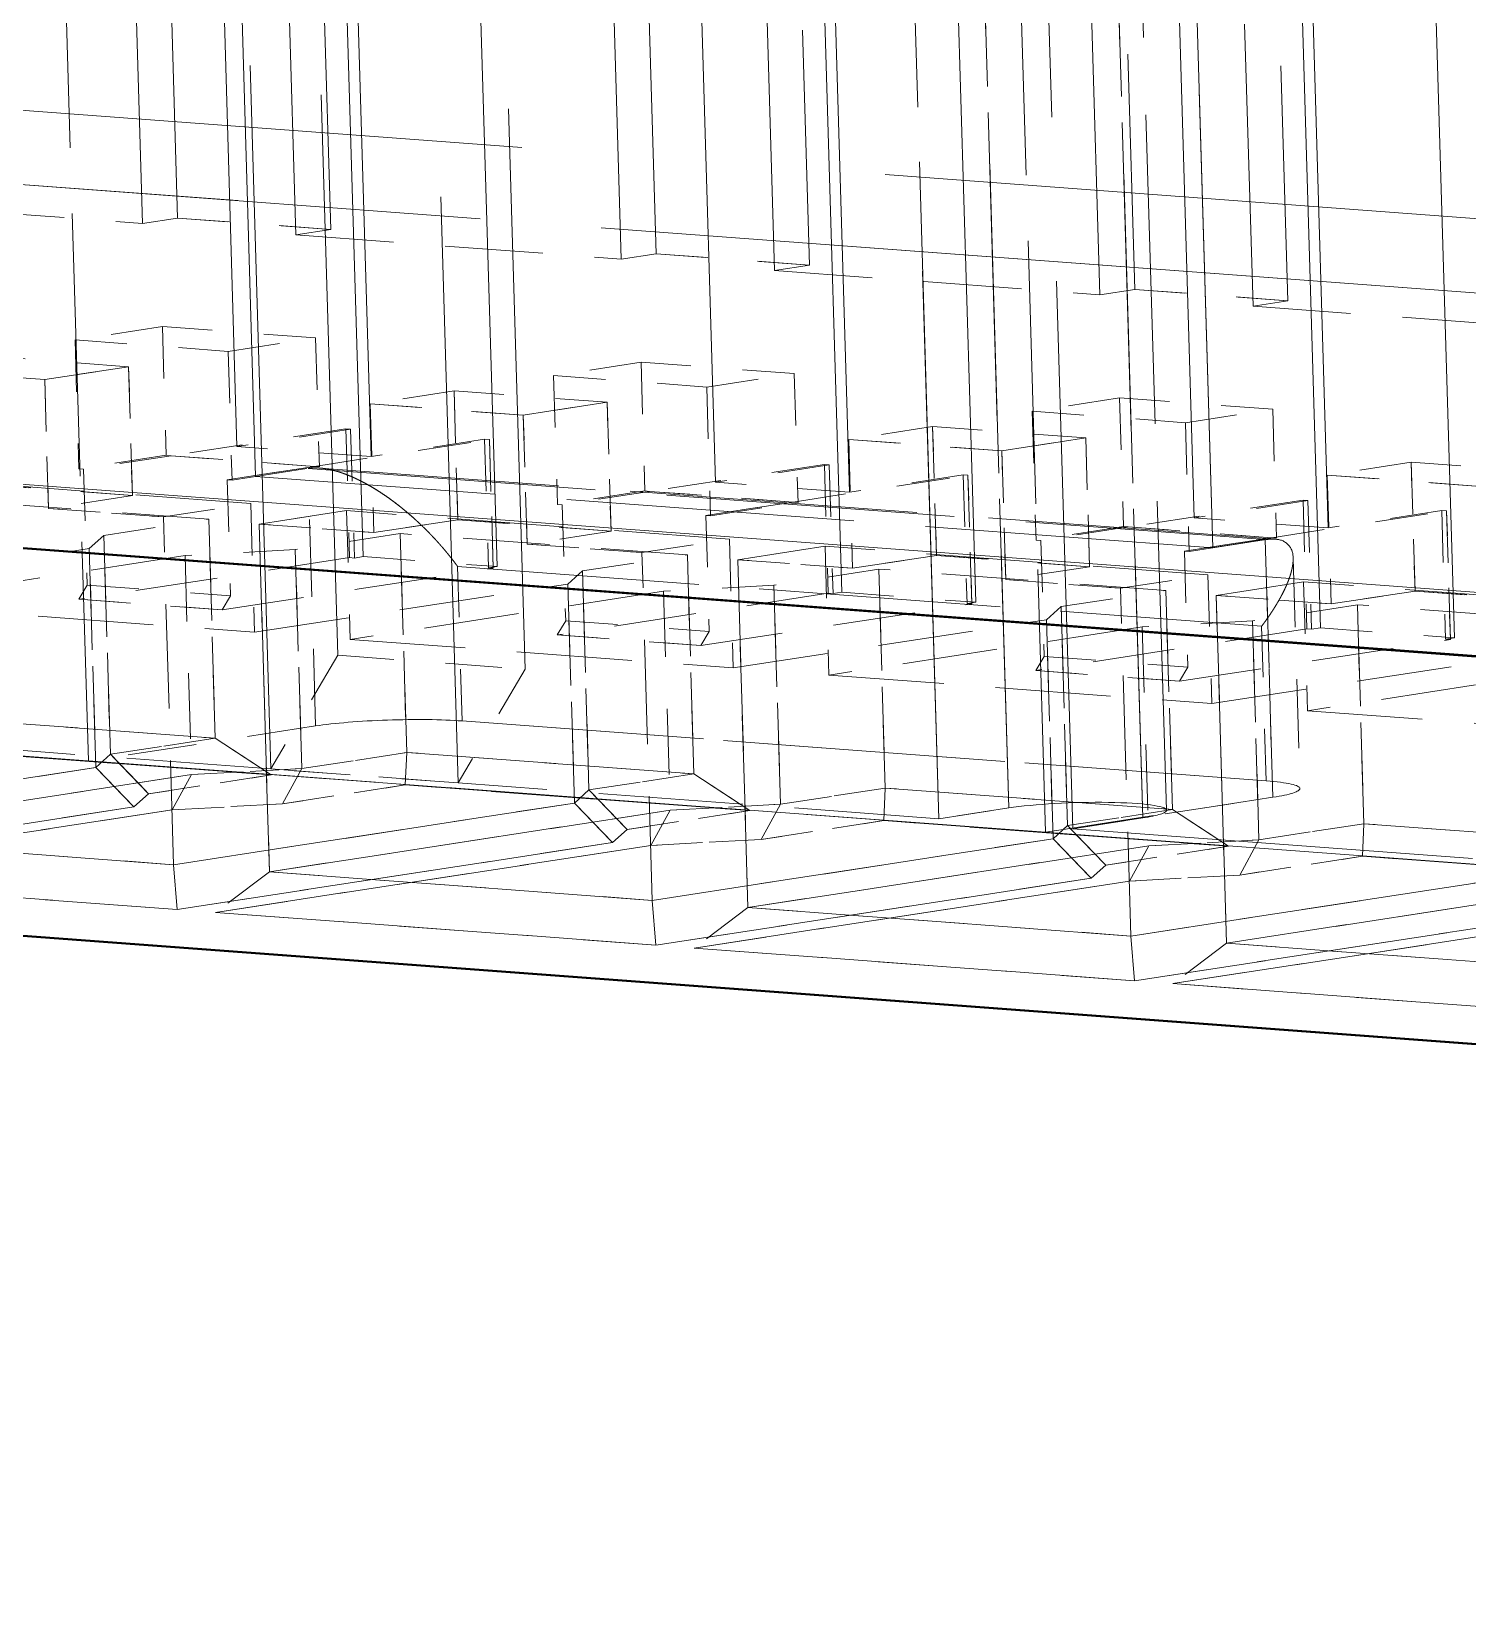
# Model space of a CAD drawing. Extents: x 23 to 417, y 3 to 294.
# Drawn here: x 359.63 to 362.398, y 105.832 to 108.879 of the extents above; entities that cross this region are included whole.
import ezdxf

# ---------------------------------------------------------------- set-up
doc = ezdxf.new("R2010")
doc.units = 0
doc.linetypes.add('DASHED', pattern=[15, 12, -3])
doc.layers.get('0').update_dxf_attribs({"lineweight": 13})

# ---------------------------------------------------------------- blocks, each defined once
blk = doc.blocks.new('BLOCK3535')
at = {"color": 7, "linetype": 'DASHED', "lineweight": 13, "ltscale": 0.216095}
for p, q in [((15.6548, -40.6669), (15.9106, -49.3069)), ((15.6548, -40.6669), (15.9106, -49.3069)), ((16.3768, -40.7207), (16.6326, -49.3607)), ((16.3768, -40.7207), (16.6326, -49.3607))]:
    blk.add_line(p, q, dxfattribs=at)
at = {"color": 7, "linetype": 'DASHED', "lineweight": 13, "ltscale": 0.20616}
for p, q in [((16.0085, -48.9272), (15.7644, -40.6844)), ((16.0085, -48.9272), (15.7644, -40.6844)), ((16.5252, -48.9657), (16.2812, -40.7229)), ((16.5252, -48.9657), (16.2812, -40.7229)), ((17.854, -49.0646), (17.6099, -40.8218)), ((17.854, -49.0646), (17.6099, -40.8218)), ((18.3707, -49.1031), (18.1267, -40.8603)), ((18.3707, -49.1031), (18.1267, -40.8603)), ((19.6995, -49.202), (19.4554, -40.9593)), ((19.6995, -49.202), (19.4554, -40.9593)), ((20.2162, -49.2405), (19.9722, -40.9978)), ((20.2162, -49.2405), (19.9722, -40.9978))]:
    blk.add_line(p, q, dxfattribs=at)
at = {"color": 7, "linetype": 'DASHED', "lineweight": 13, "ltscale": 0.19374}
for p, q in [((15.522, -48.5031), (15.2927, -40.7569)), ((15.522, -48.5031), (15.2927, -40.7569)), ((16.0388, -48.5416), (15.8094, -40.7954)), ((16.0388, -48.5416), (15.8094, -40.7954)), ((17.3675, -48.6405), (17.1382, -40.8943)), ((17.3675, -48.6405), (17.1382, -40.8943)), ((17.8842, -48.679), (17.6549, -40.9328)), ((17.8842, -48.679), (17.6549, -40.9328)), ((19.213, -48.778), (18.9837, -41.0317)), ((19.213, -48.778), (18.9837, -41.0317)), ((19.7297, -48.8165), (19.5004, -41.0702)), ((19.7297, -48.8165), (19.5004, -41.0702))]:
    blk.add_line(p, q, dxfattribs=at)
at = {"color": 7, "linetype": 'DASHED', "lineweight": 13, "ltscale": 0.22603}
for p, q in [((15.6528, -49.7456), (15.3852, -40.7083)), ((15.6528, -49.7456), (15.3852, -40.7083)), ((16.1072, -40.7621), (16.3747, -49.7994)), ((16.1072, -40.7621), (16.3747, -49.7994))]:
    blk.add_line(p, q, dxfattribs=at)
at = {"color": 7, "linetype": 'DASHED', "lineweight": 13, "ltscale": 0.211127}
for p, q in [((18.2283, -49.9374), (17.9784, -41.496)), ((17.9784, -41.496), (18.2283, -49.9374)), ((18.4952, -41.5345), (18.7451, -49.9759)), ((18.4952, -41.5345), (18.7451, -49.9759))]:
    blk.add_line(p, q, dxfattribs=at)
at = {"color": 7, "linetype": 'DASHED', "lineweight": 13, "ltscale": 0.176353}
for p, q in [((15.385, -41.5669), (15.5937, -48.618)), ((15.385, -41.5669), (15.5937, -48.618)), ((19.076, -41.8418), (19.2847, -48.8928)), ((19.2847, -48.8928), (19.076, -41.8418))]:
    blk.add_line(p, q, dxfattribs=at)
at = {"color": 7, "linetype": 'DASHED', "lineweight": 13}
blk.add_line((70.8736, -52.8313), (-48.7142, -43.9261), dxfattribs=at)
at = {"color": 7, "linetype": 'DASHED', "lineweight": 13, "ltscale": 0.090661}
for p, q in [((15.1857, -43.9973), (15.293, -47.6221)), ((15.1857, -43.9973), (15.293, -47.6221)), ((15.1582, -47.6428), (15.0509, -44.018)), ((15.1582, -47.6428), (15.0509, -44.018)), ((15.7763, -44.0412), (15.8836, -47.6661)), ((15.7763, -44.0412), (15.8836, -47.6661)), ((15.7488, -47.6868), (15.6415, -44.0619)), ((15.7488, -47.6868), (15.6415, -44.0619)), ((17.0037, -47.7802), (16.8964, -44.1554)), ((17.0037, -47.7802), (16.8964, -44.1554)), ((17.0312, -44.1347), (17.1385, -47.7595)), ((17.0312, -44.1347), (17.1385, -47.7595)), ((17.6217, -44.1787), (17.7291, -47.8035)), ((17.6217, -44.1787), (17.7291, -47.8035)), ((17.5943, -47.8242), (17.487, -44.1994)), ((17.5943, -47.8242), (17.487, -44.1994)), ((18.8492, -47.9177), (18.7419, -44.2928)), ((18.8492, -47.9177), (18.7419, -44.2928)), ((18.8767, -44.2721), (18.984, -47.8969)), ((18.8767, -44.2721), (18.984, -47.8969)), ((19.4398, -47.9616), (19.3325, -44.3368)), ((19.4398, -47.9616), (19.3325, -44.3368)), ((19.4672, -44.3161), (19.5746, -47.9409)), ((19.4672, -44.3161), (19.5746, -47.9409))]:
    blk.add_line(p, q, dxfattribs=at)
at = {"color": 7, "lineweight": 35}
blk.add_line((69.7953, -52.997), (-49.7925, -44.0918), dxfattribs=at)
at = {"color": 7, "linetype": 'DASHED', "lineweight": 13, "ltscale": 0.099354}
for p, q in [((18.4979, -49.896), (18.3803, -45.9235)), ((18.3803, -45.9235), (18.4979, -49.896)), ((19.1061, -49.9048), (18.9885, -45.9324)), ((19.1061, -49.9048), (18.9885, -45.9324)), ((19.0147, -49.9344), (18.8971, -45.962)), ((18.8971, -45.962), (19.0147, -49.9344))]:
    blk.add_line(p, q, dxfattribs=at)
at = {"color": 7, "linetype": 'DASHED', "lineweight": 13, "ltscale": 0.084451}
for p, q in [((14.8492, -46.338), (14.9492, -49.7146)), ((14.8492, -46.338), (14.9492, -49.7146)), ((18.6402, -49.9894), (18.5402, -46.6129)), ((18.6402, -49.9894), (18.5402, -46.6129))]:
    blk.add_line(p, q, dxfattribs=at)
at = {"color": 7, "linetype": 'DASHED', "lineweight": 13, "ltscale": 0.468202}
for p, q in [((4.0137, -46.4115), (22.69, -47.8022)), ((4.0137, -46.4115), (22.69, -47.8022)), ((22.5289, -48.0764), (3.8526, -46.6856)), ((3.8526, -46.6856), (22.5289, -48.0764))]:
    blk.add_line(p, q, dxfattribs=at)
at = {"color": 7, "linetype": 'DASHED', "lineweight": 13, "ltscale": 0.03146}
for p, q in [((13.9033, -47.5494), (15.1582, -47.6428)), ((13.9033, -47.5494), (15.1582, -47.6428)), ((15.7488, -47.6868), (17.0037, -47.7802)), ((15.7488, -47.6868), (17.0037, -47.7802)), ((17.5943, -47.8242), (18.8492, -47.9177)), ((17.5943, -47.8242), (18.8492, -47.9177)), ((19.4398, -47.9616), (20.6947, -48.0551)), ((19.4398, -47.9616), (20.6947, -48.0551))]:
    blk.add_line(p, q, dxfattribs=at)
at = {"color": 7, "linetype": 'DASHED', "lineweight": 13, "ltscale": 0.003409}
for p, q in [((15.1582, -47.6428), (15.293, -47.6221)), ((15.293, -47.6221), (15.1582, -47.6428)), ((15.8836, -47.6661), (15.7488, -47.6868)), ((15.8836, -47.6661), (15.7488, -47.6868)), ((17.0037, -47.7802), (17.1385, -47.7595)), ((17.1385, -47.7595), (17.0037, -47.7802)), ((17.7291, -47.8035), (17.5943, -47.8242)), ((17.7291, -47.8035), (17.5943, -47.8242)), ((18.8492, -47.9177), (18.984, -47.8969)), ((18.984, -47.8969), (18.8492, -47.9177)), ((19.5746, -47.9409), (19.4398, -47.9616)), ((19.5746, -47.9409), (19.4398, -47.9616))]:
    blk.add_line(p, q, dxfattribs=at)
at = {"color": 7, "linetype": 'DASHED', "lineweight": 13, "ltscale": 0.014805}
for p, q in [((15.293, -47.6221), (15.8836, -47.6661)), ((15.8836, -47.6661), (15.293, -47.6221)), ((17.1385, -47.7595), (17.7291, -47.8035)), ((17.7291, -47.8035), (17.1385, -47.7595)), ((18.984, -47.8969), (19.5746, -47.9409)), ((19.5746, -47.9409), (18.984, -47.8969)), ((15.8251, -48.084), (15.2345, -48.0401)), ((15.8251, -48.084), (15.2345, -48.0401)), ((14.8976, -48.0918), (15.4881, -48.1358)), ((14.8976, -48.0918), (15.4881, -48.1358)), ((14.7805, -48.2445), (14.1899, -48.2005)), ((14.1899, -48.2005), (14.7805, -48.2445)), ((15.104, -48.1948), (14.5134, -48.1508)), ((15.104, -48.1948), (14.5134, -48.1508)), ((17.6706, -48.2215), (17.08, -48.1775)), ((17.6706, -48.2215), (17.08, -48.1775)), ((16.743, -48.2293), (17.3336, -48.2732)), ((16.743, -48.2293), (17.3336, -48.2732)), ((16.9495, -48.3322), (16.3589, -48.2883)), ((16.9495, -48.3322), (16.3589, -48.2883)), ((19.5161, -48.3589), (18.9255, -48.3149)), ((19.5161, -48.3589), (18.9255, -48.3149)), ((16.626, -48.3819), (16.0354, -48.338)), ((16.0354, -48.338), (16.626, -48.3819)), ((18.5885, -48.3667), (19.1791, -48.4107)), ((18.5885, -48.3667), (19.1791, -48.4107)), ((18.7949, -48.4697), (18.2044, -48.4257)), ((18.7949, -48.4697), (18.2044, -48.4257)), ((18.4715, -48.5194), (17.8809, -48.4754)), ((17.8809, -48.4754), (18.4715, -48.5194)), ((20.6404, -48.6071), (20.0499, -48.5631)), ((20.6404, -48.6071), (20.0499, -48.5631)), ((20.3169, -48.6568), (19.7264, -48.6128)), ((19.7264, -48.6128), (20.3169, -48.6568)), ((14.5281, -48.6474), (15.1187, -48.6914)), ((15.1187, -48.6914), (14.5281, -48.6474)), ((16.3736, -48.7848), (16.9642, -48.8288)), ((16.9642, -48.8288), (16.3736, -48.7848)), ((18.2191, -48.9222), (18.8096, -48.9662)), ((18.8096, -48.9662), (18.2191, -48.9222)), ((20.0646, -49.0597), (20.6551, -49.1036)), ((20.6551, -49.1036), (20.0646, -49.0597))]:
    blk.add_line(p, q, dxfattribs=at)
at = {"color": 7, "linetype": 'DASHED', "lineweight": 13, "ltscale": 0.008523}
for p, q in [((15.2345, -48.0401), (14.8976, -48.0918)), ((15.2345, -48.0401), (14.8976, -48.0918)), ((15.4881, -48.1358), (15.8251, -48.084)), ((15.4881, -48.1358), (15.8251, -48.084)), ((17.08, -48.1775), (16.743, -48.2293)), ((17.08, -48.1775), (16.743, -48.2293)), ((17.3336, -48.2732), (17.6706, -48.2215)), ((17.3336, -48.2732), (17.6706, -48.2215)), ((18.9255, -48.3149), (18.5885, -48.3667)), ((18.9255, -48.3149), (18.5885, -48.3667)), ((19.1791, -48.4107), (19.5161, -48.3589)), ((19.1791, -48.4107), (19.5161, -48.3589)), ((15.2492, -48.5366), (14.9123, -48.5884)), ((15.2492, -48.5366), (14.9123, -48.5884)), ((15.2677, -48.538), (14.9307, -48.5898)), ((15.2677, -48.538), (14.9307, -48.5898)), ((15.4844, -48.631), (15.8213, -48.5792)), ((15.8213, -48.5792), (15.4844, -48.631)), ((15.5028, -48.6324), (15.8398, -48.5806)), ((15.5028, -48.6324), (15.8398, -48.5806)), ((17.0947, -48.674), (16.7577, -48.7258)), ((17.0947, -48.674), (16.7577, -48.7258)), ((17.1132, -48.6754), (16.7762, -48.7272)), ((17.1132, -48.6754), (16.7762, -48.7272)), ((15.2381, -48.7741), (15.5751, -48.7223)), ((15.2381, -48.7741), (15.5751, -48.7223)), ((15.6072, -48.8015), (15.9442, -48.7498)), ((15.9442, -48.7498), (15.6072, -48.8015)), ((17.3299, -48.7684), (17.6668, -48.7166)), ((17.6668, -48.7166), (17.3299, -48.7684)), ((17.3483, -48.7698), (17.6853, -48.718)), ((17.3483, -48.7698), (17.6853, -48.718)), ((18.9402, -48.8115), (18.6032, -48.8632)), ((18.9402, -48.8115), (18.6032, -48.8632)), ((17.0836, -48.9115), (17.4206, -48.8597)), ((17.0836, -48.9115), (17.4206, -48.8597)), ((18.9587, -48.8128), (18.6217, -48.8646)), ((18.9587, -48.8128), (18.6217, -48.8646)), ((19.1753, -48.9058), (19.5123, -48.8541)), ((19.5123, -48.8541), (19.1753, -48.9058)), ((19.1938, -48.9072), (19.5308, -48.8554)), ((19.1938, -48.9072), (19.5308, -48.8554)), ((17.4527, -48.939), (17.7897, -48.8872)), ((17.7897, -48.8872), (17.4527, -48.939)), ((18.9291, -49.0489), (19.266, -48.9971)), ((18.9291, -49.0489), (19.266, -48.9971)), ((19.2982, -49.0764), (19.6351, -49.0246)), ((19.6351, -49.0246), (19.2982, -49.0764))]:
    blk.add_line(p, q, dxfattribs=at)
at = {"color": 7, "linetype": 'DASHED', "lineweight": 13, "ltscale": 0.012419}
for p, q in [((15.2345, -48.0401), (15.2492, -48.5366)), ((15.2345, -48.0401), (15.2492, -48.5366)), ((14.8976, -48.0918), (14.9123, -48.5884)), ((14.8976, -48.0918), (14.9123, -48.5884)), ((15.4881, -48.1358), (15.5028, -48.6324)), ((15.4881, -48.1358), (15.5028, -48.6324)), ((15.8251, -48.084), (15.8398, -48.5806)), ((15.8251, -48.084), (15.8398, -48.5806)), ((15.1187, -48.6914), (15.104, -48.1948)), ((15.104, -48.1948), (15.1187, -48.6914)), ((17.08, -48.1775), (17.0947, -48.674)), ((17.08, -48.1775), (17.0947, -48.674)), ((14.7952, -48.7411), (14.7805, -48.2445)), ((14.7805, -48.2445), (14.7952, -48.7411)), ((16.743, -48.2293), (16.7577, -48.7258)), ((16.743, -48.2293), (16.7577, -48.7258)), ((17.6706, -48.2215), (17.6853, -48.718)), ((17.6706, -48.2215), (17.6853, -48.718)), ((16.3736, -48.7848), (16.3589, -48.2883)), ((16.3589, -48.2883), (16.3736, -48.7848)), ((17.3336, -48.2732), (17.3483, -48.7698)), ((17.3336, -48.2732), (17.3483, -48.7698)), ((18.9255, -48.3149), (18.9402, -48.8115)), ((18.9255, -48.3149), (18.9402, -48.8115)), ((16.0354, -48.338), (16.0501, -48.8345)), ((16.0354, -48.338), (16.0501, -48.8345)), ((16.6407, -48.8785), (16.626, -48.3819)), ((16.626, -48.3819), (16.6407, -48.8785)), ((16.9642, -48.8288), (16.9495, -48.3322)), ((16.9495, -48.3322), (16.9642, -48.8288)), ((18.5885, -48.3667), (18.6032, -48.8632)), ((18.5885, -48.3667), (18.6032, -48.8632)), ((19.5161, -48.3589), (19.5308, -48.8554)), ((19.5161, -48.3589), (19.5308, -48.8554)), ((15.9416, -48.4344), (15.9563, -48.931)), ((15.9416, -48.4344), (15.9563, -48.931)), ((15.9601, -48.4358), (15.9748, -48.9324)), ((15.9601, -48.4358), (15.9748, -48.9324)), ((18.2191, -48.9222), (18.2044, -48.4257)), ((18.2044, -48.4257), (18.2191, -48.9222)), ((19.1791, -48.4107), (19.1938, -48.9072)), ((19.1791, -48.4107), (19.1938, -48.9072)), ((16.4768, -48.4743), (16.4915, -48.9709)), ((16.4768, -48.4743), (16.4915, -48.9709)), ((16.51, -48.9722), (16.4953, -48.4757)), ((16.4953, -48.4757), (16.51, -48.9722)), ((17.8809, -48.4754), (17.8956, -48.9719)), ((17.8809, -48.4754), (17.8956, -48.9719)), ((18.8096, -48.9662), (18.7949, -48.4697)), ((18.7949, -48.4697), (18.8096, -48.9662)), ((18.4862, -49.0159), (18.4715, -48.5194)), ((18.4715, -48.5194), (18.4862, -49.0159)), ((20.0646, -49.0597), (20.0499, -48.5631)), ((20.0499, -48.5631), (20.0646, -49.0597)), ((17.7871, -48.5719), (17.8018, -49.0684)), ((17.7871, -48.5719), (17.8018, -49.0684)), ((17.8056, -48.5732), (17.8203, -49.0698)), ((17.8056, -48.5732), (17.8203, -49.0698)), ((18.3223, -48.6117), (18.337, -49.1083)), ((18.3223, -48.6117), (18.337, -49.1083)), ((18.3555, -49.1097), (18.3408, -48.6131)), ((18.3408, -48.6131), (18.3555, -49.1097)), ((19.7264, -48.6128), (19.7411, -49.1094)), ((19.7264, -48.6128), (19.7411, -49.1094)), ((15.5751, -48.7223), (15.5898, -49.2188)), ((15.5751, -48.7223), (15.5898, -49.2188)), ((15.9442, -48.7498), (15.9589, -49.2463)), ((15.9442, -48.7498), (15.9589, -49.2463)), ((19.6326, -48.7093), (19.6473, -49.2059)), ((19.6326, -48.7093), (19.6473, -49.2059)), ((19.6511, -48.7107), (19.6658, -49.2072)), ((19.6511, -48.7107), (19.6658, -49.2072)), ((20.1678, -48.7492), (20.1825, -49.2457)), ((20.1678, -48.7492), (20.1825, -49.2457)), ((20.201, -49.2471), (20.1863, -48.7505)), ((20.1863, -48.7505), (20.201, -49.2471)), ((17.4206, -48.8597), (17.4353, -49.3563)), ((17.4206, -48.8597), (17.4353, -49.3563)), ((17.7897, -48.8872), (17.8044, -49.3837)), ((17.7897, -48.8872), (17.8044, -49.3837)), ((19.266, -48.9971), (19.2807, -49.4937)), ((19.266, -48.9971), (19.2807, -49.4937)), ((19.6351, -49.0246), (19.6498, -49.5212)), ((19.6351, -49.0246), (19.6498, -49.5212))]:
    blk.add_line(p, q, dxfattribs=at)
at = {"color": 7, "lineweight": 35, "ltscale": 0.397879}
for p, q in [((21.2461, -49.382), (5.3749, -48.2002)), ((5.3749, -48.2002), (21.2461, -49.382))]:
    blk.add_line(p, q, dxfattribs=at)
at = {"color": 7, "linetype": 'DASHED', "lineweight": 13, "ltscale": 0.008182}
for p, q in [((15.104, -48.1948), (14.7805, -48.2445)), ((14.7805, -48.2445), (15.104, -48.1948)), ((16.3589, -48.2883), (16.0354, -48.338)), ((16.3589, -48.2883), (16.0354, -48.338)), ((16.9495, -48.3322), (16.626, -48.3819)), ((16.626, -48.3819), (16.9495, -48.3322)), ((18.2044, -48.4257), (17.8809, -48.4754)), ((18.2044, -48.4257), (17.8809, -48.4754)), ((18.7949, -48.4697), (18.4715, -48.5194)), ((18.4715, -48.5194), (18.7949, -48.4697)), ((20.0499, -48.5631), (19.7264, -48.6128)), ((20.0499, -48.5631), (19.7264, -48.6128)), ((15.1187, -48.6914), (14.7952, -48.7411)), ((15.1187, -48.6914), (14.7952, -48.7411)), ((16.0501, -48.8345), (16.3736, -48.7848)), ((16.3736, -48.7848), (16.0501, -48.8345)), ((16.9642, -48.8288), (16.6407, -48.8785)), ((16.9642, -48.8288), (16.6407, -48.8785)), ((17.8956, -48.9719), (18.2191, -48.9222)), ((18.2191, -48.9222), (17.8956, -48.9719)), ((18.8096, -48.9662), (18.4862, -49.0159)), ((18.8096, -48.9662), (18.4862, -49.0159)), ((19.7411, -49.1094), (20.0646, -49.0597)), ((20.0646, -49.0597), (19.7411, -49.1094))]:
    blk.add_line(p, q, dxfattribs=at)
at = {"color": 7, "linetype": 'DASHED', "lineweight": 13, "ltscale": 0.017046}
for p, q in [((15.9416, -48.4344), (15.2677, -48.538)), ((15.9416, -48.4344), (15.2677, -48.538)), ((15.8213, -48.5792), (16.4953, -48.4757)), ((15.8213, -48.5792), (16.4953, -48.4757)), ((17.7871, -48.5719), (17.1132, -48.6754)), ((17.7871, -48.5719), (17.1132, -48.6754)), ((17.6668, -48.7166), (18.3408, -48.6131)), ((17.6668, -48.7166), (18.3408, -48.6131)), ((19.6326, -48.7093), (18.9587, -48.8128)), ((19.6326, -48.7093), (18.9587, -48.8128)), ((19.5123, -48.8541), (20.1863, -48.7505)), ((19.5123, -48.8541), (20.1863, -48.7505))]:
    blk.add_line(p, q, dxfattribs=at)
at = {"color": 7, "linetype": 'DASHED', "lineweight": 13, "ltscale": 0.01108}
for p, q in [((15.9601, -48.4358), (15.522, -48.5031)), ((15.9601, -48.4358), (15.522, -48.5031)), ((16.4768, -48.4743), (16.0388, -48.5416)), ((16.4768, -48.4743), (16.0388, -48.5416)), ((17.8056, -48.5732), (17.3675, -48.6405)), ((17.8056, -48.5732), (17.3675, -48.6405)), ((18.3223, -48.6117), (17.8842, -48.679)), ((18.3223, -48.6117), (17.8842, -48.679)), ((19.6511, -48.7107), (19.213, -48.778)), ((19.6511, -48.7107), (19.213, -48.778)), ((20.1678, -48.7492), (19.7297, -48.8165)), ((20.1678, -48.7492), (19.7297, -48.8165))]:
    blk.add_line(p, q, dxfattribs=at)
at = {"color": 7, "linetype": 'DASHED', "lineweight": 13, "ltscale": 0.00046265}
for p, q in [((15.9601, -48.4358), (15.9416, -48.4344)), ((15.9601, -48.4358), (15.9416, -48.4344)), ((16.4953, -48.4757), (16.4768, -48.4743)), ((16.4953, -48.4757), (16.4768, -48.4743)), ((15.2677, -48.538), (15.2492, -48.5366)), ((15.2677, -48.538), (15.2492, -48.5366)), ((14.9123, -48.5884), (14.9307, -48.5898)), ((14.9123, -48.5884), (14.9307, -48.5898)), ((15.8398, -48.5806), (15.8213, -48.5792)), ((15.8398, -48.5806), (15.8213, -48.5792)), ((17.8056, -48.5732), (17.7871, -48.5719)), ((17.8056, -48.5732), (17.7871, -48.5719)), ((18.3408, -48.6131), (18.3223, -48.6117)), ((18.3408, -48.6131), (18.3223, -48.6117)), ((15.4844, -48.631), (15.5028, -48.6324)), ((15.4844, -48.631), (15.5028, -48.6324)), ((17.1132, -48.6754), (17.0947, -48.674)), ((17.1132, -48.6754), (17.0947, -48.674)), ((16.7577, -48.7258), (16.7762, -48.7272)), ((16.7577, -48.7258), (16.7762, -48.7272)), ((17.6853, -48.718), (17.6668, -48.7166)), ((17.6853, -48.718), (17.6668, -48.7166)), ((19.6511, -48.7107), (19.6326, -48.7093)), ((19.6511, -48.7107), (19.6326, -48.7093)), ((20.1863, -48.7505), (20.1678, -48.7492)), ((20.1863, -48.7505), (20.1678, -48.7492)), ((17.3299, -48.7684), (17.3483, -48.7698)), ((17.3299, -48.7684), (17.3483, -48.7698)), ((18.9587, -48.8128), (18.9402, -48.8115)), ((18.9587, -48.8128), (18.9402, -48.8115)), ((18.6032, -48.8632), (18.6217, -48.8646)), ((18.6032, -48.8632), (18.6217, -48.8646)), ((19.5308, -48.8554), (19.5123, -48.8541)), ((19.5308, -48.8554), (19.5123, -48.8541)), ((15.9748, -48.9324), (15.9563, -48.931)), ((15.9748, -48.9324), (15.9563, -48.931)), ((19.1753, -48.9058), (19.1938, -48.9072)), ((19.1753, -48.9058), (19.1938, -48.9072)), ((16.51, -48.9722), (16.4915, -48.9709)), ((16.51, -48.9722), (16.4915, -48.9709)), ((17.8203, -49.0698), (17.8018, -49.0684)), ((17.8203, -49.0698), (17.8018, -49.0684)), ((18.3555, -49.1097), (18.337, -49.1083)), ((18.3555, -49.1097), (18.337, -49.1083)), ((19.6658, -49.2072), (19.6473, -49.2059)), ((19.6658, -49.2072), (19.6473, -49.2059)), ((20.201, -49.2471), (20.1825, -49.2457)), ((20.201, -49.2471), (20.1825, -49.2457))]:
    blk.add_line(p, q, dxfattribs=at)
at = {"color": 7, "linetype": 'DASHED', "lineweight": 13, "ltscale": 0.012954}
for p, q in [((16.0388, -48.5416), (15.522, -48.5031)), ((16.0388, -48.5416), (15.522, -48.5031)), ((17.8842, -48.679), (17.3675, -48.6405)), ((17.8842, -48.679), (17.3675, -48.6405)), ((19.7297, -48.8165), (19.213, -48.778)), ((19.7297, -48.8165), (19.213, -48.778)), ((16.0085, -48.9272), (16.5252, -48.9657)), ((16.0085, -48.9272), (16.5252, -48.9657)), ((17.854, -49.0646), (18.3707, -49.1031)), ((17.854, -49.0646), (18.3707, -49.1031)), ((19.6995, -49.202), (20.2162, -49.2405)), ((19.6995, -49.202), (20.2162, -49.2405))]:
    blk.add_line(p, q, dxfattribs=at)
at = {"color": 7, "linetype": 'DASHED', "lineweight": 13, "ltscale": 0.013879}
for p, q in [((15.2677, -48.538), (15.8213, -48.5792)), ((15.8213, -48.5792), (15.2677, -48.538)), ((17.1132, -48.6754), (17.6668, -48.7166)), ((17.6668, -48.7166), (17.1132, -48.6754)), ((18.9587, -48.8128), (19.5123, -48.8541)), ((19.5123, -48.8541), (18.9587, -48.8128)), ((14.9439, -49.0367), (15.4976, -49.0779)), ((14.9439, -49.0367), (15.4976, -49.0779)), ((15.4654, -49.1327), (14.9117, -49.0915)), ((14.9117, -49.0915), (15.4654, -49.1327)), ((16.7894, -49.1741), (17.3431, -49.2153)), ((16.7894, -49.1741), (17.3431, -49.2153)), ((17.3109, -49.2701), (16.7572, -49.2289)), ((16.7572, -49.2289), (17.3109, -49.2701)), ((18.6349, -49.3115), (19.1886, -49.3527)), ((18.6349, -49.3115), (19.1886, -49.3527)), ((19.1563, -49.4076), (18.6027, -49.3663)), ((18.6027, -49.3663), (19.1563, -49.4076))]:
    blk.add_line(p, q, dxfattribs=at)
at = {"color": 7, "linetype": 'DASHED', "lineweight": 13, "ltscale": 0.037012}
for p, q in [((15.5751, -48.7223), (14.0987, -48.6123)), ((15.5751, -48.7223), (14.0987, -48.6123)), ((17.4206, -48.8597), (15.9442, -48.7498)), ((17.4206, -48.8597), (15.9442, -48.7498)), ((19.266, -48.9971), (17.7897, -48.8872)), ((19.266, -48.9971), (17.7897, -48.8872)), ((21.1115, -49.1346), (19.6351, -49.0246)), ((21.1115, -49.1346), (19.6351, -49.0246)), ((14.1134, -49.1089), (15.5898, -49.2188)), ((14.1134, -49.1089), (15.5898, -49.2188)), ((15.9589, -49.2463), (17.4353, -49.3563)), ((15.9589, -49.2463), (17.4353, -49.3563)), ((17.8044, -49.3837), (19.2807, -49.4937)), ((17.8044, -49.3837), (19.2807, -49.4937)), ((19.6498, -49.5212), (21.1262, -49.6311)), ((19.6498, -49.5212), (21.1262, -49.6311)), ((15.2778, -50.1147), (13.8014, -50.0048)), ((13.8014, -50.0048), (15.2778, -50.1147)), ((17.1233, -50.2522), (15.6469, -50.1422)), ((15.6469, -50.1422), (17.1233, -50.2522)), ((18.9688, -50.3896), (17.4924, -50.2797)), ((17.4924, -50.2797), (18.9688, -50.3896)), ((20.8143, -50.527), (19.3379, -50.4171)), ((19.3379, -50.4171), (20.8143, -50.527))]:
    blk.add_line(p, q, dxfattribs=at)
at = {"color": 7, "linetype": 'DASHED', "lineweight": 13, "ltscale": 0.011177}
for p, q in [((14.9307, -48.5898), (14.9439, -49.0367)), ((14.9307, -48.5898), (14.9439, -49.0367)), ((15.4844, -48.631), (15.4976, -49.0779)), ((15.4844, -48.631), (15.4976, -49.0779)), ((16.7762, -48.7272), (16.7894, -49.1741)), ((16.7762, -48.7272), (16.7894, -49.1741)), ((17.3299, -48.7684), (17.3431, -49.2153)), ((17.3299, -48.7684), (17.3431, -49.2153)), ((18.6217, -48.8646), (18.6349, -49.3115)), ((18.6217, -48.8646), (18.6349, -49.3115)), ((19.1753, -48.9058), (19.1886, -49.3527)), ((19.1753, -48.9058), (19.1886, -49.3527))]:
    blk.add_line(p, q, dxfattribs=at)
at = {"color": 7, "linetype": 'DASHED', "lineweight": 13, "ltscale": 0.005114}
for p, q in [((15.5937, -48.618), (15.7959, -48.5869)), ((15.5937, -48.618), (15.7959, -48.5869)), ((19.2847, -48.8928), (19.4869, -48.8617)), ((19.4869, -48.8617), (19.2847, -48.8928))]:
    blk.add_line(p, q, dxfattribs=at)
at = {"color": 7, "linetype": 'DASHED', "lineweight": 13, "ltscale": 0.09253}
for p, q in [((19.2847, -48.8928), (15.5937, -48.618)), ((19.2847, -48.8928), (15.5937, -48.618)), ((15.7959, -48.5869), (19.4869, -48.8617)), ((15.7959, -48.5869), (19.4869, -48.8617)), ((18.6402, -49.9894), (14.9492, -49.7146)), ((14.9492, -49.7146), (18.6402, -49.9894))]:
    blk.add_line(p, q, dxfattribs=at)
at = {"color": 7, "linetype": 'DASHED', "lineweight": 13, "ltscale": 0.024839}
for p, q in [((15.8253, -49.58), (15.7959, -48.5869)), ((15.8253, -49.58), (15.7959, -48.5869)), ((19.4869, -48.8617), (19.5163, -49.8549)), ((19.5163, -49.8549), (19.4869, -48.8617))]:
    blk.add_line(p, q, dxfattribs=at)
at = {"color": 7, "linetype": 'DASHED', "lineweight": 13, "ltscale": 0.092352}
blk.add_line((19.5248, -48.8598), (15.8409, -48.5855), dxfattribs=at)
blk.add_line((19.5248, -48.8598), (15.8409, -48.5855), dxfattribs=at)
at = {"color": 7, "linetype": 'DASHED', "lineweight": 13, "ltscale": 0.027759}
for p, q in [((15.4131, -48.7829), (14.3058, -48.7005)), ((15.4131, -48.7829), (14.3058, -48.7005)), ((17.2586, -48.9204), (16.1513, -48.8379)), ((17.2586, -48.9204), (16.1513, -48.8379)), ((19.1041, -49.0578), (17.9968, -48.9753)), ((19.1041, -49.0578), (17.9968, -48.9753)), ((20.9495, -49.1952), (19.8423, -49.1128)), ((20.9495, -49.1952), (19.8423, -49.1128)), ((14.3308, -49.5446), (15.4381, -49.6271)), ((15.4381, -49.6271), (14.3308, -49.5446)), ((16.1763, -49.6821), (17.2836, -49.7645)), ((17.2836, -49.7645), (16.1763, -49.6821)), ((18.0218, -49.8195), (19.129, -49.9019)), ((19.129, -49.9019), (18.0218, -49.8195)), ((19.8672, -49.9569), (20.9745, -50.0394)), ((20.9745, -50.0394), (19.8672, -49.9569))]:
    blk.add_line(p, q, dxfattribs=at)
at = {"color": 7, "linetype": 'DASHED', "lineweight": 13, "ltscale": 0.011104}
for p, q in [((15.2381, -48.7741), (14.7952, -48.7411)), ((14.7952, -48.7411), (15.2381, -48.7741)), ((16.0501, -48.8345), (15.6072, -48.8015)), ((15.6072, -48.8015), (16.0501, -48.8345)), ((17.0836, -48.9115), (16.6407, -48.8785)), ((16.6407, -48.8785), (17.0836, -48.9115)), ((17.8956, -48.9719), (17.4527, -48.939)), ((17.4527, -48.939), (17.8956, -48.9719)), ((18.9291, -49.0489), (18.4862, -49.0159)), ((18.4862, -49.0159), (18.9291, -49.0489)), ((19.7411, -49.1094), (19.2982, -49.0764)), ((19.2982, -49.0764), (19.7411, -49.1094))]:
    blk.add_line(p, q, dxfattribs=at)
at = {"color": 7, "linetype": 'DASHED', "lineweight": 13, "ltscale": 0.010228}
for p, q in [((15.0087, -48.8451), (15.4131, -48.7829)), ((15.0087, -48.8451), (15.4131, -48.7829)), ((16.1513, -48.8379), (15.7469, -48.9)), ((16.1513, -48.8379), (15.7469, -48.9)), ((16.8542, -48.9825), (17.2586, -48.9204)), ((16.8542, -48.9825), (17.2586, -48.9204)), ((17.9968, -48.9753), (17.5924, -49.0375)), ((17.9968, -48.9753), (17.5924, -49.0375)), ((18.6997, -49.1199), (19.1041, -49.0578)), ((18.6997, -49.1199), (19.1041, -49.0578)), ((19.8423, -49.1128), (19.4379, -49.1749)), ((19.8423, -49.1128), (19.4379, -49.1749)), ((15.4381, -49.6271), (15.0337, -49.6892)), ((15.0337, -49.6892), (15.4381, -49.6271)), ((15.7719, -49.7442), (16.1763, -49.6821)), ((16.1763, -49.6821), (15.7719, -49.7442)), ((17.2836, -49.7645), (16.8792, -49.8266)), ((16.8792, -49.8266), (17.2836, -49.7645)), ((17.6174, -49.8816), (18.0218, -49.8195)), ((18.0218, -49.8195), (17.6174, -49.8816)), ((19.129, -49.9019), (18.7247, -49.9641)), ((18.7247, -49.9641), (19.129, -49.9019)), ((19.4629, -50.019), (19.8672, -49.9569)), ((19.8672, -49.9569), (19.4629, -50.019))]:
    blk.add_line(p, q, dxfattribs=at)
at = {"color": 7, "linetype": 'DASHED', "lineweight": 13, "ltscale": 0.033532}
for p, q in [((15.2778, -50.1147), (15.2381, -48.7741)), ((15.2778, -50.1147), (15.2381, -48.7741)), ((15.6469, -50.1422), (15.6072, -48.8015)), ((15.6072, -48.8015), (15.6469, -50.1422)), ((17.1233, -50.2522), (17.0836, -48.9115)), ((17.1233, -50.2522), (17.0836, -48.9115)), ((17.4924, -50.2797), (17.4527, -48.939)), ((17.4527, -48.939), (17.4924, -50.2797)), ((18.9688, -50.3896), (18.9291, -49.0489)), ((18.9688, -50.3896), (18.9291, -49.0489)), ((19.3379, -50.4171), (19.2982, -49.0764)), ((19.2982, -49.0764), (19.3379, -50.4171))]:
    blk.add_line(p, q, dxfattribs=at)
at = {"color": 7, "linetype": 'DASHED', "lineweight": 13, "ltscale": 0.021113}
for p, q in [((15.4381, -49.6271), (15.4131, -48.7829)), ((15.4131, -48.7829), (15.4381, -49.6271)), ((15.0337, -49.6892), (15.0087, -48.8451)), ((15.0087, -48.8451), (15.0337, -49.6892)), ((16.1763, -49.6821), (16.1513, -48.8379)), ((16.1513, -48.8379), (16.1763, -49.6821)), ((14.9776, -49.7399), (14.9526, -48.8958)), ((14.9526, -48.8958), (14.9776, -49.7399)), ((15.3217, -48.9233), (15.3467, -49.7674)), ((15.3217, -48.9233), (15.3467, -49.7674)), ((15.7719, -49.7442), (15.7469, -48.9)), ((15.7469, -48.9), (15.7719, -49.7442)), ((17.2836, -49.7645), (17.2586, -48.9204)), ((17.2586, -48.9204), (17.2836, -49.7645)), ((16.8792, -49.8266), (16.8542, -48.9825)), ((16.8542, -48.9825), (16.8792, -49.8266)), ((18.0218, -49.8195), (17.9968, -48.9753)), ((17.9968, -48.9753), (18.0218, -49.8195)), ((16.8231, -49.8773), (16.7981, -49.0332)), ((16.7981, -49.0332), (16.8231, -49.8773)), ((17.6174, -49.8816), (17.5924, -49.0375)), ((17.5924, -49.0375), (17.6174, -49.8816)), ((17.1672, -49.0607), (17.1922, -49.9048)), ((17.1672, -49.0607), (17.1922, -49.9048)), ((19.129, -49.9019), (19.1041, -49.0578)), ((19.1041, -49.0578), (19.129, -49.9019)), ((19.8672, -49.9569), (19.8423, -49.1128)), ((19.8423, -49.1128), (19.8672, -49.9569)), ((18.6686, -50.0148), (18.6436, -49.1706)), ((18.6436, -49.1706), (18.6686, -50.0148)), ((18.7247, -49.9641), (18.6997, -49.1199)), ((18.6997, -49.1199), (18.7247, -49.9641)), ((19.4629, -50.019), (19.4379, -49.1749)), ((19.4379, -49.1749), (19.4629, -50.019)), ((19.0127, -49.1981), (19.0377, -50.0422)), ((19.0127, -49.1981), (19.0377, -50.0422))]:
    blk.add_line(p, q, dxfattribs=at)
at = {"color": 7, "linetype": 'DASHED', "lineweight": 13, "ltscale": 0.00189}
for p, q in [((14.9526, -48.8958), (15.0087, -48.8451)), ((14.9526, -48.8958), (15.0087, -48.8451)), ((16.7981, -49.0332), (16.8542, -48.9825)), ((16.7981, -49.0332), (16.8542, -48.9825)), ((18.6436, -49.1706), (18.6997, -49.1199)), ((18.6436, -49.1706), (18.6997, -49.1199)), ((15.0337, -49.6892), (14.9776, -49.7399)), ((14.9776, -49.7399), (15.0337, -49.6892)), ((15.1807, -49.8415), (15.1246, -49.8922)), ((15.1246, -49.8922), (15.1807, -49.8415)), ((16.8792, -49.8266), (16.8231, -49.8773)), ((16.8231, -49.8773), (16.8792, -49.8266)), ((18.7247, -49.9641), (18.6686, -50.0148)), ((18.6686, -50.0148), (18.7247, -49.9641)), ((17.0262, -49.9789), (16.9701, -50.0297)), ((16.9701, -50.0297), (17.0262, -49.9789)), ((18.8717, -50.1164), (18.8156, -50.1671)), ((18.8156, -50.1671), (18.8717, -50.1164))]:
    blk.add_line(p, q, dxfattribs=at)
at = {"color": 7, "linetype": 'DASHED', "lineweight": 13, "ltscale": 0.030563}
for p, q in [((13.7443, -49.0814), (14.9526, -48.8958)), ((13.7443, -49.0814), (14.9526, -48.8958)), ((15.3217, -48.9233), (14.1134, -49.1089)), ((15.3217, -48.9233), (14.1134, -49.1089)), ((15.5898, -49.2188), (16.7981, -49.0332)), ((15.5898, -49.2188), (16.7981, -49.0332)), ((17.1672, -49.0607), (15.9589, -49.2463)), ((17.1672, -49.0607), (15.9589, -49.2463)), ((17.4353, -49.3563), (18.6436, -49.1706)), ((17.4353, -49.3563), (18.6436, -49.1706)), ((19.0127, -49.1981), (17.8044, -49.3837)), ((19.0127, -49.1981), (17.8044, -49.3837)), ((19.2807, -49.4937), (20.4891, -49.308)), ((19.2807, -49.4937), (20.4891, -49.308)), ((20.8582, -49.3355), (19.6498, -49.5212)), ((20.8582, -49.3355), (19.6498, -49.5212))]:
    blk.add_line(p, q, dxfattribs=at)
at = {"color": 7, "linetype": 'DASHED', "lineweight": 13, "ltscale": 0.026422}
for p, q in [((15.9563, -48.931), (14.9117, -49.0915)), ((15.9563, -48.931), (14.9117, -49.0915)), ((15.4654, -49.1327), (16.51, -48.9722)), ((15.4654, -49.1327), (16.51, -48.9722)), ((17.8018, -49.0684), (16.7572, -49.2289)), ((17.8018, -49.0684), (16.7572, -49.2289)), ((17.3109, -49.2701), (18.3555, -49.1097)), ((17.3109, -49.2701), (18.3555, -49.1097)), ((19.6473, -49.2059), (18.6027, -49.3663)), ((19.6473, -49.2059), (18.6027, -49.3663)), ((19.1563, -49.4076), (20.201, -49.2471)), ((19.1563, -49.4076), (20.201, -49.2471))]:
    blk.add_line(p, q, dxfattribs=at)
at = {"color": 7, "linetype": 'DASHED', "lineweight": 13, "ltscale": 0.010645}
for p, q in [((15.7469, -48.9), (15.3217, -48.9233)), ((15.7469, -48.9), (15.3217, -48.9233)), ((17.5924, -49.0375), (17.1672, -49.0607)), ((17.5924, -49.0375), (17.1672, -49.0607)), ((19.4379, -49.1749), (19.0127, -49.1981)), ((19.4379, -49.1749), (19.0127, -49.1981)), ((15.3467, -49.7674), (15.7719, -49.7442)), ((15.7719, -49.7442), (15.3467, -49.7674)), ((15.2723, -49.9032), (15.6974, -49.88)), ((15.6974, -49.88), (15.2723, -49.9032)), ((17.1922, -49.9048), (17.6174, -49.8816)), ((17.6174, -49.8816), (17.1922, -49.9048)), ((17.1178, -50.0406), (17.5429, -50.0174)), ((17.5429, -50.0174), (17.1178, -50.0406)), ((19.0377, -50.0422), (19.4629, -50.019)), ((19.4629, -50.019), (19.0377, -50.0422)), ((18.9633, -50.1781), (19.3884, -50.1548)), ((19.3884, -50.1548), (18.9633, -50.1781))]:
    blk.add_line(p, q, dxfattribs=at)
at = {"color": 7, "linetype": 'DASHED', "lineweight": 13, "ltscale": 0.000852315}
for p, q in [((15.9748, -48.9324), (16.0085, -48.9272)), ((15.9748, -48.9324), (16.0085, -48.9272)), ((16.5252, -48.9657), (16.4915, -48.9709)), ((16.5252, -48.9657), (16.4915, -48.9709)), ((17.8203, -49.0698), (17.854, -49.0646)), ((17.8203, -49.0698), (17.854, -49.0646)), ((18.3707, -49.1031), (18.337, -49.1083)), ((18.3707, -49.1031), (18.337, -49.1083)), ((19.6658, -49.2072), (19.6995, -49.202)), ((19.6658, -49.2072), (19.6995, -49.202)), ((20.2162, -49.2405), (20.1825, -49.2457)), ((20.2162, -49.2405), (20.1825, -49.2457))]:
    blk.add_line(p, q, dxfattribs=at)
at = {"color": 7, "linetype": 'DASHED', "lineweight": 13, "ltscale": 0.022217}
blk.add_line((19.5945, -48.9327), (19.6208, -49.821), dxfattribs=at)
blk.add_line((19.5945, -48.9327), (19.6208, -49.821), dxfattribs=at)
at = {"color": 7, "lineweight": 13, "ltscale": 0.407132}
blk.add_line((4.7392, -48.9541), (20.9795, -50.1634), dxfattribs=at)
blk.add_line((4.7392, -48.9541), (20.9795, -50.1634), dxfattribs=at)
at = {"color": 7, "linetype": 'DASHED', "lineweight": 13, "ltscale": 0.014903}
for p, q in [((16.3902, -49.5606), (16.3725, -48.9647)), ((16.3902, -49.5606), (16.3725, -48.9647)), ((19.4906, -49.7914), (19.473, -49.1956)), ((19.4906, -49.7914), (19.473, -49.1956))]:
    blk.add_line(p, q, dxfattribs=at)
at = {"color": 7, "linetype": 'DASHED', "lineweight": 13, "ltscale": 0.077725}
for p, q in [((16.3725, -48.9647), (19.473, -49.1956)), ((16.3725, -48.9647), (19.473, -49.1956)), ((19.4906, -49.7914), (16.3902, -49.5606)), ((16.3902, -49.5606), (19.4906, -49.7914))]:
    blk.add_line(p, q, dxfattribs=at)
at = {"color": 7, "linetype": 'DASHED', "lineweight": 13, "ltscale": 0.00159}
for p, q in [((14.9439, -49.0367), (14.9117, -49.0915)), ((14.9439, -49.0367), (14.9117, -49.0915)), ((15.4976, -49.0779), (15.4654, -49.1327)), ((15.4976, -49.0779), (15.4654, -49.1327)), ((16.7894, -49.1741), (16.7572, -49.2289)), ((16.7894, -49.1741), (16.7572, -49.2289)), ((17.3431, -49.2153), (17.3109, -49.2701)), ((17.3431, -49.2153), (17.3109, -49.2701)), ((18.6349, -49.3115), (18.6027, -49.3663)), ((18.6349, -49.3115), (18.6027, -49.3663)), ((19.1886, -49.3527), (19.1563, -49.4076)), ((19.1886, -49.3527), (19.1563, -49.4076))]:
    blk.add_line(p, q, dxfattribs=at)
at = {"color": 7, "linetype": 'DASHED', "lineweight": 13, "ltscale": 0.01272}
for p, q in [((15.9106, -49.3069), (15.6528, -49.7456)), ((15.9106, -49.3069), (15.6528, -49.7456)), ((16.6326, -49.3607), (16.3747, -49.7994)), ((16.6326, -49.3607), (16.3747, -49.7994))]:
    blk.add_line(p, q, dxfattribs=at)
at = {"color": 7, "linetype": 'DASHED', "lineweight": 13, "ltscale": 0.018099}
for p, q in [((15.9106, -49.3069), (16.6326, -49.3607)), ((15.9106, -49.3069), (16.6326, -49.3607)), ((16.3747, -49.7994), (15.6528, -49.7456)), ((15.6528, -49.7456), (16.3747, -49.7994))]:
    blk.add_line(p, q, dxfattribs=at)
at = {"color": 7, "linetype": 'DASHED', "lineweight": 13, "ltscale": 0.02216}
for p, q in [((15.8253, -49.58), (14.9492, -49.7146)), ((15.8253, -49.58), (14.9492, -49.7146)), ((19.5163, -49.8549), (18.6402, -49.9894)), ((18.6402, -49.9894), (19.5163, -49.8549))]:
    blk.add_line(p, q, dxfattribs=at)
at = {"color": 7, "lineweight": 35, "ltscale": 0.407132}
for p, q in [((4.7598, -49.6492), (21.0001, -50.8586)), ((21.0001, -50.8586), (4.7598, -49.6492))]:
    blk.add_line(p, q, dxfattribs=at)
at = {"color": 7, "linetype": 'DASHED', "lineweight": 13, "ltscale": 0.046469}
for p, q in [((15.6528, -49.7456), (13.7992, -49.6076)), ((15.6528, -49.7456), (13.7992, -49.6076)), ((18.2283, -49.9374), (16.3747, -49.7994)), ((18.2283, -49.9374), (16.3747, -49.7994))]:
    blk.add_line(p, q, dxfattribs=at)
at = {"color": 7, "linetype": 'DASHED', "lineweight": 13, "ltscale": 0.006463}
for p, q in [((15.6543, -49.7688), (15.4381, -49.6271)), ((15.4381, -49.6271), (15.6543, -49.7688)), ((17.4998, -49.9062), (17.2836, -49.7645)), ((17.2836, -49.7645), (17.4998, -49.9062)), ((19.3453, -50.0436), (19.129, -49.9019)), ((19.129, -49.9019), (19.3453, -50.0436))]:
    blk.add_line(p, q, dxfattribs=at)
at = {"color": 7, "linetype": 'DASHED', "lineweight": 13, "ltscale": 0.033311}
for p, q in [((14.3255, -49.6698), (15.6543, -49.7688)), ((15.6543, -49.7688), (14.3255, -49.6698)), ((16.171, -49.8072), (17.4998, -49.9062)), ((17.4998, -49.9062), (16.171, -49.8072)), ((18.0165, -49.9447), (19.3453, -50.0436)), ((19.3453, -50.0436), (18.0165, -49.9447)), ((19.862, -50.0821), (21.1908, -50.181)), ((21.1908, -50.181), (19.862, -50.0821))]:
    blk.add_line(p, q, dxfattribs=at)
at = {"color": 7, "linetype": 'DASHED', "lineweight": 13, "ltscale": 0.005292}
for p, q in [((15.1807, -49.8415), (15.0337, -49.6892)), ((15.0337, -49.6892), (15.1807, -49.8415)), ((15.1246, -49.8922), (14.9776, -49.7399)), ((14.9776, -49.7399), (15.1246, -49.8922)), ((17.0262, -49.9789), (16.8792, -49.8266)), ((16.8792, -49.8266), (17.0262, -49.9789)), ((16.9701, -50.0297), (16.8231, -49.8773)), ((16.8231, -49.8773), (16.9701, -50.0297)), ((18.8717, -50.1164), (18.7247, -49.9641)), ((18.7247, -49.9641), (18.8717, -50.1164)), ((18.8156, -50.1671), (18.6686, -50.0148)), ((18.6686, -50.0148), (18.8156, -50.1671))]:
    blk.add_line(p, q, dxfattribs=at)
at = {"color": 7, "linetype": 'DASHED', "lineweight": 13, "ltscale": 0.003132}
for p, q in [((16.171, -49.8072), (16.1763, -49.6821)), ((16.1763, -49.6821), (16.171, -49.8072)), ((18.0165, -49.9447), (18.0218, -49.8195)), ((18.0218, -49.8195), (18.0165, -49.9447)), ((19.862, -50.0821), (19.8672, -49.9569)), ((19.8672, -49.9569), (19.862, -50.0821))]:
    blk.add_line(p, q, dxfattribs=at)
at = {"color": 7, "linetype": 'DASHED', "lineweight": 13, "ltscale": 0.039087}
for p, q in [((14.9776, -49.7399), (13.4323, -49.9773)), ((13.4323, -49.9773), (14.9776, -49.7399)), ((13.8014, -50.0048), (15.3467, -49.7674)), ((15.3467, -49.7674), (13.8014, -50.0048)), ((16.8231, -49.8773), (15.2778, -50.1147)), ((15.2778, -50.1147), (16.8231, -49.8773)), ((15.6469, -50.1422), (17.1922, -49.9048)), ((17.1922, -49.9048), (15.6469, -50.1422)), ((18.6686, -50.0148), (17.1233, -50.2522)), ((17.1233, -50.2522), (18.6686, -50.0148)), ((17.4924, -50.2797), (19.0377, -50.0422)), ((19.0377, -50.0422), (17.4924, -50.2797)), ((20.5141, -50.1522), (18.9688, -50.3896)), ((18.9688, -50.3896), (20.5141, -50.1522)), ((19.3379, -50.4171), (20.8832, -50.1797)), ((20.8832, -50.1797), (19.3379, -50.4171))]:
    blk.add_line(p, q, dxfattribs=at)
at = {"color": 7, "linetype": 'DASHED', "lineweight": 13, "ltscale": 0.011979}
for p, q in [((15.6543, -49.7688), (15.1807, -49.8415)), ((15.1807, -49.8415), (15.6543, -49.7688)), ((15.6974, -49.88), (16.171, -49.8072)), ((16.171, -49.8072), (15.6974, -49.88)), ((17.4998, -49.9062), (17.0262, -49.9789)), ((17.0262, -49.9789), (17.4998, -49.9062)), ((17.5429, -50.0174), (18.0165, -49.9447)), ((18.0165, -49.9447), (17.5429, -50.0174)), ((19.3453, -50.0436), (18.8717, -50.1164)), ((18.8717, -50.1164), (19.3453, -50.0436)), ((19.3884, -50.1548), (19.862, -50.0821)), ((19.862, -50.0821), (19.3884, -50.1548))]:
    blk.add_line(p, q, dxfattribs=at)
at = {"color": 7, "linetype": 'DASHED', "lineweight": 13, "ltscale": 0.003872}
for p, q in [((15.2723, -49.9032), (15.3467, -49.7674)), ((15.3467, -49.7674), (15.2723, -49.9032)), ((15.6974, -49.88), (15.7719, -49.7442)), ((15.7719, -49.7442), (15.6974, -49.88)), ((17.1178, -50.0406), (17.1922, -49.9048)), ((17.1922, -49.9048), (17.1178, -50.0406)), ((17.5429, -50.0174), (17.6174, -49.8816)), ((17.6174, -49.8816), (17.5429, -50.0174)), ((19.3884, -50.1548), (19.4629, -50.019)), ((19.4629, -50.019), (19.3884, -50.1548)), ((18.9633, -50.1781), (19.0377, -50.0422)), ((19.0377, -50.0422), (18.9633, -50.1781))]:
    blk.add_line(p, q, dxfattribs=at)
at = {"color": 7, "linetype": 'DASHED', "lineweight": 13, "ltscale": 0.04245}
for p, q in [((15.1246, -49.8922), (13.4463, -50.1501)), ((13.4463, -50.1501), (15.1246, -49.8922)), ((13.594, -50.1611), (15.2723, -49.9032)), ((15.2723, -49.9032), (13.594, -50.1611)), ((16.9701, -50.0297), (15.2918, -50.2875)), ((15.2918, -50.2875), (16.9701, -50.0297)), ((15.4395, -50.2985), (17.1178, -50.0406)), ((17.1178, -50.0406), (15.4395, -50.2985)), ((18.8156, -50.1671), (17.1373, -50.4249)), ((17.1373, -50.4249), (18.8156, -50.1671)), ((17.285, -50.4359), (18.9633, -50.1781)), ((18.9633, -50.1781), (17.285, -50.4359)), ((20.6611, -50.3045), (18.9828, -50.5623)), ((18.9828, -50.5623), (20.6611, -50.3045)), ((19.1305, -50.5733), (20.8087, -50.3155)), ((20.8087, -50.3155), (19.1305, -50.5733))]:
    blk.add_line(p, q, dxfattribs=at)
at = {"color": 7, "linetype": 'DASHED', "lineweight": 13, "ltscale": 0.006819}
for p, q in [((18.4979, -49.896), (18.2283, -49.9374)), ((18.2283, -49.9374), (18.4979, -49.896)), ((18.7451, -49.9759), (19.0147, -49.9344)), ((19.0147, -49.9344), (18.7451, -49.9759))]:
    blk.add_line(p, q, dxfattribs=at)
at = {"color": 7, "linetype": 'DASHED', "lineweight": 13, "ltscale": 0.154525}
blk.add_line((24.909, -50.4349), (18.7451, -49.9759), dxfattribs=at)
blk.add_line((24.909, -50.4349), (18.7451, -49.9759), dxfattribs=at)
at = {"color": 7, "linetype": 'DASHED', "lineweight": 13, "ltscale": 0.004333}
for p, q in [((15.2778, -50.1147), (15.2918, -50.2875)), ((15.2778, -50.1147), (15.2918, -50.2875)), ((17.1233, -50.2522), (17.1373, -50.4249)), ((17.1233, -50.2522), (17.1373, -50.4249)), ((18.9688, -50.3896), (18.9828, -50.5623)), ((18.9688, -50.3896), (18.9828, -50.5623))]:
    blk.add_line(p, q, dxfattribs=at)
at = {"color": 7, "linetype": 'DASHED', "lineweight": 13, "ltscale": 0.006492}
for p, q in [((15.6469, -50.1422), (15.4395, -50.2985)), ((15.6469, -50.1422), (15.4395, -50.2985)), ((17.4924, -50.2797), (17.285, -50.4359)), ((17.4924, -50.2797), (17.285, -50.4359)), ((19.3379, -50.4171), (19.1305, -50.5733)), ((19.3379, -50.4171), (19.1305, -50.5733))]:
    blk.add_line(p, q, dxfattribs=at)
at = {"color": 7, "linetype": 'DASHED', "lineweight": 13, "ltscale": 0.042564}
for p, q in [((15.2918, -50.2875), (13.594, -50.1611)), ((13.594, -50.1611), (15.2918, -50.2875)), ((17.1373, -50.4249), (15.4395, -50.2985)), ((15.4395, -50.2985), (17.1373, -50.4249)), ((18.9828, -50.5623), (17.285, -50.4359)), ((17.285, -50.4359), (18.9828, -50.5623)), ((20.8283, -50.6998), (19.1305, -50.5733)), ((19.1305, -50.5733), (20.8283, -50.6998))]:
    blk.add_line(p, q, dxfattribs=at)
at = {"color": 7, "linetype": 'DASHED', "lineweight": 13}
for centre, radius, start, end in [((15.8244, -48.7856), 0.2007, 85.27486, 98.16183), ((15.8243, -48.7948), 0.2098, 85.46917, 97.77753), ((19.5147, -49.0387), 0.1791, 86.73706, 98.9224), ((19.5147, -49.0387), 0.1791, 86.73706, 98.9224), ((19.5263, -48.9282), 0.068, 356.19335, 91.20961), ((19.5263, -48.9282), 0.068, 356.19335, 91.20961)]:
    blk.add_arc(centre, radius, start, end, dxfattribs=at)
for centre, major_axis, start_param, end_param in [((16.1206, -49.602), (0.3998, 0.0118), 0.827506, 2.398303), ((16.1206, -49.602), (0.3998, 0.0118), 0.827506, 2.398303), ((19.221, -49.8329), (0.3998, 0.0118), 6.283164, 7.110691), ((19.221, -49.8329), (0.3998, 0.0118), 6.283164, 7.110691), ((19.221, -49.8329), (0.3998, 0.0118), 5.539895, 6.283164), ((19.221, -49.8329), (0.3998, 0.0118), 5.539895, 6.283164), ((18.7563, -49.9152), (0.3498, 0.0104), 0.000221, 2.398303), ((18.7563, -49.9152), (-0.3498, -0.0104), 3.14117, 5.539895), ((18.7563, -49.9152), (0.3498, 0.0104), 5.539895, 6.283406), ((18.7563, -49.9152), (-0.3498, -0.0104), 2.398303, 3.14117)]:
    blk.add_ellipse(centre, major_axis=major_axis, ratio=0.113477, start_param=start_param, end_param=end_param, dxfattribs=at)
for points, knots in [([(16.3725, -48.9647), (16.3268, -48.9023), (16.2734, -48.8406), (16.2137, -48.7822), (16.1055, -48.6922), (15.986, -48.6255), (15.9366, -48.6036), (15.8871, -48.5889), (15.8409, -48.5855)], [0, 0, 0, 0, 0, 0, 0.724355, 0.724355, 0.724355, 1.199351, 1.199351, 1.199351, 1.199351, 1.199351, 1.199351]), ([(16.3725, -48.9647), (16.327, -48.9026), (16.2738, -48.8412), (16.2132, -48.7815), (16.1053, -48.692), (15.9861, -48.6258), (15.9366, -48.6032), (15.887, -48.5889), (15.8409, -48.5856)], [0, 0, 0, 0, 0, 0, 0.721224, 0.721224, 0.721224, 1.195363, 1.195363, 1.195363, 1.195363, 1.195363, 1.195363])]:
    blk.add_open_spline(points, degree=5, knots=knots, dxfattribs=at)
blk.add_open_spline([(19.473, -49.1956), (19.5145, -49.1405), (19.5506, -49.0844), (19.5787, -49.0284), (19.5958, -48.9757), (19.5945, -48.9327)], degree=5, dxfattribs=at)
blk.add_open_spline([(19.473, -49.1956), (19.5145, -49.1405), (19.5506, -49.0844), (19.5787, -49.0284), (19.5958, -48.9757), (19.5945, -48.9327)], degree=5, dxfattribs=at)

msp = doc.modelspace()

# ---------------------------------------------------------------- block references
at = {"lineweight": 0, "xscale": 0.5, "yscale": 0.5, "zscale": 0.5}
msp.add_blockref('BLOCK3535', (352.2652, 132.3303), dxfattribs=at)

doc.saveas('drawing.dxf')
